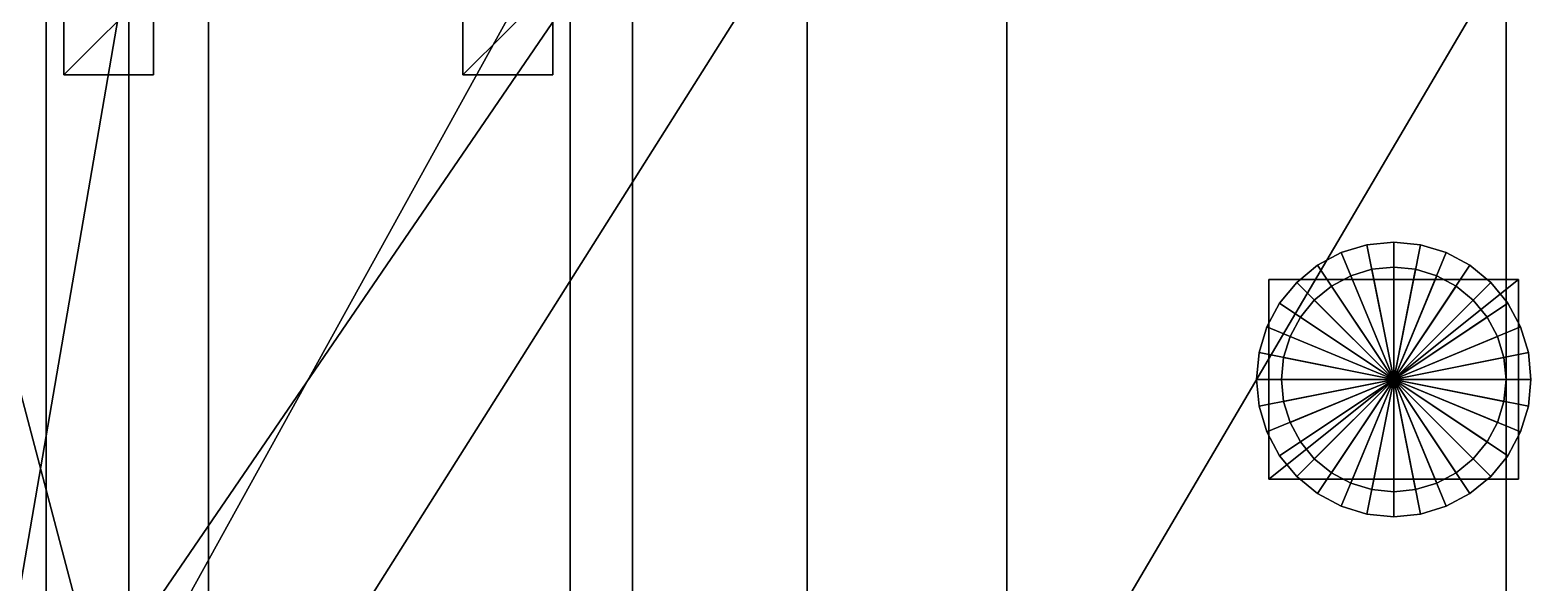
# Model space of a CAD drawing. Header units: millimetres. Extents: x -510 to 550, y -577 to 577.
# Drawn here: x -92 to 510, y -82 to 140 of the extents above; entities that cross this region are included whole.
import ezdxf

# ---------------------------------------------------------------- set-up
doc = ezdxf.new("R2010")
doc.units = ezdxf.units.MM
for name, color, linetype, true_color in [('base_visual_0', 7, 'Continuous', 0x5c6b75), ('base_visual_1', 7, 'Continuous', 0x5c6b75), ('base_visual_11', 7, 'Continuous', 0x5c6b75), ('base_visual_2', 7, 'Continuous', 0x1f2b36), ('base_visual_3', 7, 'Continuous', 0x1f2b36), ('lidar_housing', 7, 'Continuous', 0x1a242e), ('lidar_mount', 7, 'Continuous', 0x1a242e), ('lidar_scan_head', 7, 'Continuous', 0x1ab8b2), ('structure_core_standoff_1', 7, 'Continuous', 0x5c6b75), ('structure_core_standoff_3', 7, 'Continuous', 0x5c6b75)]:
    doc.layers.add(name, color=color, linetype=linetype, true_color=true_color)

msp = doc.modelspace()

# ---------------------------------------------------------------- linework, layer by layer
at = {"layer": 'base_visual_0', "true_color": 0x5c6b75}
for points in [[(-85, -190, -160), (125, 190, -160), (125, -190, -160)], [(-85, -190, -160), (-85, 190, -160), (125, 190, -160)], [(-85, -190, -20), (125, -190, -20), (125, 190, -20)], [(-85, -190, -20), (125, 190, -20), (-85, 190, -20)], [(-85, 190, -160), (-85, -190, -160), (-85, -190, -20)], [(-85, 190, -160), (-85, -190, -20), (-85, 190, -20)], [(125, -190, -160), (125, 190, -160), (125, 190, -20)], [(125, -190, -160), (125, 190, -20), (125, -190, -20)]]:
    msp.add_3dface(points, dxfattribs=at)
at = {"layer": 'base_visual_1', "true_color": 0x5c6b75}
for points in [[(-110, -190, 10), (150, 190, 10), (150, -190, 10)], [(-110, -190, 10), (-110, 190, 10), (150, 190, 10)], [(-110, -190, 80), (150, -190, 80), (150, 190, 80)], [(-110, -190, 80), (150, 190, 80), (-110, 190, 80)], [(150, -190, 10), (150, 190, 10), (150, 190, 80)], [(150, -190, 10), (150, 190, 80), (150, -190, 80)]]:
    msp.add_3dface(points, dxfattribs=at)
at = {"layer": 'base_visual_11', "true_color": 0x5c6b75}
for points in [[(300, -170, -246), (500, 170, -246), (500, -170, -246)], [(300, -170, -246), (300, 170, -246), (500, 170, -246)], [(300, -170, -234), (500, -170, -234), (500, 170, -234)], [(300, -170, -234), (500, 170, -234), (300, 170, -234)], [(300, 170, -246), (300, -170, -246), (300, -170, -234)], [(300, 170, -246), (300, -170, -234), (300, 170, -234)], [(500, -170, -246), (500, 170, -246), (500, 170, -234)], [(500, -170, -246), (500, 170, -234), (500, -170, -234)]]:
    msp.add_3dface(points, dxfattribs=at)
at = {"layer": 'base_visual_2', "true_color": 0x1f2b36}
for points in [[(-20, -190, 80), (220, 190, 80), (220, -190, 80)], [(-20, -190, 80), (-20, 190, 80), (220, 190, 80)], [(-20, -190, 160), (220, -190, 160), (220, 190, 160)], [(-20, -190, 160), (220, 190, 160), (-20, 190, 160)], [(-20, 190, 80), (-20, -190, 80), (-20, -190, 160)], [(-20, 190, 80), (-20, -190, 160), (-20, 190, 160)], [(220, -190, 80), (220, 190, 80), (220, 190, 160)], [(220, -190, 80), (220, 190, 160), (220, -190, 160)]]:
    msp.add_3dface(points, dxfattribs=at)
at = {"layer": 'base_visual_3', "true_color": 0x1f2b36}
for points in [[(-51.84, -170, 85.98), (-51.84, 170, 85.98), (-141.48, 170, 506.53)], [(-51.84, -170, 85.98), (-141.48, 170, 506.53), (-141.48, -170, 506.53)], [(-110.52, -170, 73.47), (-51.84, 170, 85.98), (-51.84, -170, 85.98)], [(-110.52, -170, 73.47), (-110.52, 170, 73.47), (-51.84, 170, 85.98)]]:
    msp.add_3dface(points, dxfattribs=at)
at = {"layer": 'lidar_housing', "true_color": 0x1a242e}
for points in [[(455, 0, -325), (444.27, 53.94, -325), (455, 55, -325)], [(455, 55, -325), (444.27, 53.94, -325), (444.27, 53.94, -275)], [(455, 55, -325), (444.27, 53.94, -275), (455, 55, -275)], [(455, 55, -275), (444.27, 53.94, -275), (455, 0, -275)], [(455, 0, -325), (455, 55, -325), (465.73, 53.94, -325)], [(465.73, 53.94, -325), (455, 55, -325), (455, 55, -275)], [(465.73, 53.94, -325), (455, 55, -275), (465.73, 53.94, -275)], [(465.73, 53.94, -275), (455, 55, -275), (455, 0, -275)], [(455, 0, -325), (424.44, 45.73, -325), (433.95, 50.81, -325)], [(433.95, 50.81, -325), (424.44, 45.73, -325), (424.44, 45.73, -275)], [(433.95, 50.81, -325), (424.44, 45.73, -275), (433.95, 50.81, -275)], [(433.95, 50.81, -275), (424.44, 45.73, -275), (455, 0, -275)], [(455, 0, -325), (433.95, 50.81, -325), (444.27, 53.94, -325)], [(444.27, 53.94, -325), (433.95, 50.81, -325), (433.95, 50.81, -275)], [(444.27, 53.94, -325), (433.95, 50.81, -275), (444.27, 53.94, -275)], [(444.27, 53.94, -275), (433.95, 50.81, -275), (455, 0, -275)], [(455, 0, -325), (465.73, 53.94, -325), (476.05, 50.81, -325)], [(476.05, 50.81, -275), (465.73, 53.94, -275), (455, 0, -275)], [(455, 0, -325), (476.05, 50.81, -325), (485.56, 45.73, -325)], [(485.56, 45.73, -275), (476.05, 50.81, -275), (455, 0, -275)], [(476.05, 50.81, -325), (465.73, 53.94, -325), (465.73, 53.94, -275)], [(476.05, 50.81, -325), (465.73, 53.94, -275), (476.05, 50.81, -275)], [(485.56, 45.73, -325), (476.05, 50.81, -325), (476.05, 50.81, -275)], [(485.56, 45.73, -325), (476.05, 50.81, -275), (485.56, 45.73, -275)], [(455, 0, -325), (416.11, 38.89, -325), (424.44, 45.73, -325)], [(424.44, 45.73, -325), (416.11, 38.89, -325), (416.11, 38.89, -275)], [(424.44, 45.73, -325), (416.11, 38.89, -275), (424.44, 45.73, -275)], [(424.44, 45.73, -275), (416.11, 38.89, -275), (455, 0, -275)], [(455, 0, -325), (485.56, 45.73, -325), (493.89, 38.89, -325)], [(493.89, 38.89, -275), (485.56, 45.73, -275), (455, 0, -275)], [(493.89, 38.89, -325), (485.56, 45.73, -325), (485.56, 45.73, -275)], [(493.89, 38.89, -325), (485.56, 45.73, -275), (493.89, 38.89, -275)], [(455, 0, -325), (409.27, 30.56, -325), (416.11, 38.89, -325)], [(416.11, 38.89, -325), (409.27, 30.56, -325), (409.27, 30.56, -275)], [(416.11, 38.89, -325), (409.27, 30.56, -275), (416.11, 38.89, -275)], [(416.11, 38.89, -275), (409.27, 30.56, -275), (455, 0, -275)], [(455, 0, -325), (493.89, 38.89, -325), (500.73, 30.56, -325)], [(500.73, 30.56, -275), (493.89, 38.89, -275), (455, 0, -275)], [(500.73, 30.56, -325), (493.89, 38.89, -325), (493.89, 38.89, -275)], [(500.73, 30.56, -325), (493.89, 38.89, -275), (500.73, 30.56, -275)], [(455, 0, -325), (404.19, 21.05, -325), (409.27, 30.56, -325)], [(409.27, 30.56, -325), (404.19, 21.05, -325), (404.19, 21.05, -275)], [(409.27, 30.56, -325), (404.19, 21.05, -275), (409.27, 30.56, -275)], [(409.27, 30.56, -275), (404.19, 21.05, -275), (455, 0, -275)], [(455, 0, -325), (500.73, 30.56, -325), (505.81, 21.05, -325)], [(505.81, 21.05, -275), (500.73, 30.56, -275), (455, 0, -275)], [(505.81, 21.05, -325), (500.73, 30.56, -325), (500.73, 30.56, -275)], [(505.81, 21.05, -325), (500.73, 30.56, -275), (505.81, 21.05, -275)], [(455, 0, -325), (401.06, 10.73, -325), (404.19, 21.05, -325)], [(404.19, 21.05, -325), (401.06, 10.73, -325), (401.06, 10.73, -275)], [(404.19, 21.05, -325), (401.06, 10.73, -275), (404.19, 21.05, -275)], [(404.19, 21.05, -275), (401.06, 10.73, -275), (455, 0, -275)], [(455, 0, -325), (505.81, 21.05, -325), (508.94, 10.73, -325)], [(508.94, 10.73, -275), (505.81, 21.05, -275), (455, 0, -275)], [(508.94, 10.73, -325), (505.81, 21.05, -325), (505.81, 21.05, -275)], [(508.94, 10.73, -325), (505.81, 21.05, -275), (508.94, 10.73, -275)], [(455, 0, -325), (400, 0, -325), (401.06, 10.73, -325)], [(401.06, 10.73, -325), (400, 0, -325), (400, 0, -275)], [(401.06, 10.73, -325), (400, 0, -275), (401.06, 10.73, -275)], [(401.06, 10.73, -275), (400, 0, -275), (455, 0, -275)], [(455, 0, -325), (508.94, 10.73, -325), (510, 0, -325)], [(510, 0, -275), (508.94, 10.73, -275), (455, 0, -275)], [(510, 0, -325), (508.94, 10.73, -325), (508.94, 10.73, -275)], [(510, 0, -325), (508.94, 10.73, -275), (510, 0, -275)], [(455, 0, -325), (401.06, -10.73, -325), (400, 0, -325)], [(400, 0, -325), (401.06, -10.73, -325), (401.06, -10.73, -275)], [(400, 0, -325), (401.06, -10.73, -275), (400, 0, -275)], [(400, 0, -275), (401.06, -10.73, -275), (455, 0, -275)], [(455, 0, -325), (404.19, -21.05, -325), (401.06, -10.73, -325)], [(401.06, -10.73, -275), (404.19, -21.05, -275), (455, 0, -275)], [(455, 0, -325), (409.27, -30.56, -325), (404.19, -21.05, -325)], [(404.19, -21.05, -275), (409.27, -30.56, -275), (455, 0, -275)], [(455, 0, -325), (416.11, -38.89, -325), (409.27, -30.56, -325)], [(409.27, -30.56, -275), (416.11, -38.89, -275), (455, 0, -275)], [(455, 0, -325), (424.44, -45.73, -325), (416.11, -38.89, -325)], [(416.11, -38.89, -275), (424.44, -45.73, -275), (455, 0, -275)], [(455, 0, -325), (433.95, -50.81, -325), (424.44, -45.73, -325)], [(424.44, -45.73, -275), (433.95, -50.81, -275), (455, 0, -275)], [(455, 0, -325), (444.27, -53.94, -325), (433.95, -50.81, -325)], [(433.95, -50.81, -275), (444.27, -53.94, -275), (455, 0, -275)], [(455, 0, -325), (455, -55, -325), (444.27, -53.94, -325)], [(444.27, -53.94, -275), (455, -55, -275), (455, 0, -275)], [(455, 0, -325), (465.73, -53.94, -325), (455, -55, -325)], [(455, 0, -325), (476.05, -50.81, -325), (465.73, -53.94, -325)], [(455, 0, -325), (485.56, -45.73, -325), (476.05, -50.81, -325)], [(455, 0, -325), (493.89, -38.89, -325), (485.56, -45.73, -325)], [(455, 0, -325), (500.73, -30.56, -325), (493.89, -38.89, -325)], [(455, 0, -325), (505.81, -21.05, -325), (500.73, -30.56, -325)], [(455, 0, -325), (508.94, -10.73, -325), (505.81, -21.05, -325)], [(455, 0, -325), (510, 0, -325), (508.94, -10.73, -325)], [(455, -55, -275), (465.73, -53.94, -275), (455, 0, -275)], [(465.73, -53.94, -275), (476.05, -50.81, -275), (455, 0, -275)], [(476.05, -50.81, -275), (485.56, -45.73, -275), (455, 0, -275)], [(485.56, -45.73, -275), (493.89, -38.89, -275), (455, 0, -275)], [(493.89, -38.89, -275), (500.73, -30.56, -275), (455, 0, -275)], [(500.73, -30.56, -275), (505.81, -21.05, -275), (455, 0, -275)], [(505.81, -21.05, -275), (508.94, -10.73, -275), (455, 0, -275)], [(508.94, -10.73, -275), (510, 0, -275), (455, 0, -275)], [(508.94, -10.73, -325), (510, 0, -325), (510, 0, -275)], [(508.94, -10.73, -325), (510, 0, -275), (508.94, -10.73, -275)], [(401.06, -10.73, -325), (404.19, -21.05, -325), (404.19, -21.05, -275)], [(401.06, -10.73, -325), (404.19, -21.05, -275), (401.06, -10.73, -275)], [(505.81, -21.05, -325), (508.94, -10.73, -325), (508.94, -10.73, -275)], [(505.81, -21.05, -325), (508.94, -10.73, -275), (505.81, -21.05, -275)], [(404.19, -21.05, -325), (409.27, -30.56, -325), (409.27, -30.56, -275)], [(404.19, -21.05, -325), (409.27, -30.56, -275), (404.19, -21.05, -275)], [(500.73, -30.56, -325), (505.81, -21.05, -325), (505.81, -21.05, -275)], [(500.73, -30.56, -325), (505.81, -21.05, -275), (500.73, -30.56, -275)], [(409.27, -30.56, -325), (416.11, -38.89, -325), (416.11, -38.89, -275)], [(409.27, -30.56, -325), (416.11, -38.89, -275), (409.27, -30.56, -275)], [(493.89, -38.89, -325), (500.73, -30.56, -325), (500.73, -30.56, -275)], [(493.89, -38.89, -325), (500.73, -30.56, -275), (493.89, -38.89, -275)], [(416.11, -38.89, -325), (424.44, -45.73, -325), (424.44, -45.73, -275)], [(416.11, -38.89, -325), (424.44, -45.73, -275), (416.11, -38.89, -275)], [(485.56, -45.73, -325), (493.89, -38.89, -325), (493.89, -38.89, -275)], [(485.56, -45.73, -325), (493.89, -38.89, -275), (485.56, -45.73, -275)], [(424.44, -45.73, -325), (433.95, -50.81, -325), (433.95, -50.81, -275)], [(424.44, -45.73, -325), (433.95, -50.81, -275), (424.44, -45.73, -275)], [(476.05, -50.81, -325), (485.56, -45.73, -325), (485.56, -45.73, -275)], [(476.05, -50.81, -325), (485.56, -45.73, -275), (476.05, -50.81, -275)], [(433.95, -50.81, -325), (444.27, -53.94, -325), (444.27, -53.94, -275)], [(433.95, -50.81, -325), (444.27, -53.94, -275), (433.95, -50.81, -275)], [(444.27, -53.94, -325), (455, -55, -325), (455, -55, -275)], [(444.27, -53.94, -325), (455, -55, -275), (444.27, -53.94, -275)], [(455, -55, -325), (465.73, -53.94, -325), (465.73, -53.94, -275)], [(455, -55, -325), (465.73, -53.94, -275), (455, -55, -275)], [(465.73, -53.94, -325), (476.05, -50.81, -325), (476.05, -50.81, -275)], [(465.73, -53.94, -325), (476.05, -50.81, -275), (465.73, -53.94, -275)]]:
    msp.add_3dface(points, dxfattribs=at)
at = {"layer": 'lidar_mount', "true_color": 0x1a242e}
for points in [[(405, -40, -268), (505, 40, -268), (505, -40, -268)], [(405, -40, -268), (405, 40, -268), (505, 40, -268)], [(405, -40, -244), (505, -40, -244), (505, 40, -244)], [(405, -40, -244), (505, 40, -244), (405, 40, -244)], [(505, 40, -268), (405, 40, -268), (405, 40, -244)], [(505, 40, -268), (405, 40, -244), (505, 40, -244)], [(405, 40, -268), (405, -40, -268), (405, -40, -244)], [(405, 40, -268), (405, -40, -244), (405, 40, -244)], [(505, -40, -268), (505, 40, -268), (505, 40, -244)], [(505, -40, -268), (505, 40, -244), (505, -40, -244)], [(405, -40, -268), (505, -40, -268), (505, -40, -244)], [(405, -40, -268), (505, -40, -244), (405, -40, -244)]]:
    msp.add_3dface(points, dxfattribs=at)
at = {"layer": 'lidar_scan_head', "true_color": 0x1ab8b2}
for points in [[(455, 0, -278), (437.78, 41.57, -278), (446.22, 44.14, -278)], [(446.22, 44.14, -278), (437.78, 41.57, -278), (437.78, 41.57, -266)], [(446.22, 44.14, -278), (437.78, 41.57, -266), (446.22, 44.14, -266)], [(446.22, 44.14, -266), (437.78, 41.57, -266), (455, 0, -266)], [(455, 0, -278), (446.22, 44.14, -278), (455, 45, -278)], [(455, 45, -278), (446.22, 44.14, -278), (446.22, 44.14, -266)], [(455, 45, -278), (446.22, 44.14, -266), (455, 45, -266)], [(455, 45, -266), (446.22, 44.14, -266), (455, 0, -266)], [(455, 0, -278), (455, 45, -278), (463.78, 44.14, -278)], [(463.78, 44.14, -278), (455, 45, -278), (455, 45, -266)], [(463.78, 44.14, -278), (455, 45, -266), (463.78, 44.14, -266)], [(463.78, 44.14, -266), (455, 45, -266), (455, 0, -266)], [(455, 0, -278), (463.78, 44.14, -278), (472.22, 41.57, -278)], [(472.22, 41.57, -266), (463.78, 44.14, -266), (455, 0, -266)], [(472.22, 41.57, -278), (463.78, 44.14, -278), (463.78, 44.14, -266)], [(472.22, 41.57, -278), (463.78, 44.14, -266), (472.22, 41.57, -266)], [(455, 0, -278), (423.18, 31.82, -278), (430, 37.42, -278)], [(430, 37.42, -278), (423.18, 31.82, -278), (423.18, 31.82, -266)], [(430, 37.42, -278), (423.18, 31.82, -266), (430, 37.42, -266)], [(430, 37.42, -266), (423.18, 31.82, -266), (455, 0, -266)], [(455, 0, -278), (430, 37.42, -278), (437.78, 41.57, -278)], [(437.78, 41.57, -278), (430, 37.42, -278), (430, 37.42, -266)], [(437.78, 41.57, -278), (430, 37.42, -266), (437.78, 41.57, -266)], [(437.78, 41.57, -266), (430, 37.42, -266), (455, 0, -266)], [(455, 0, -278), (472.22, 41.57, -278), (480, 37.42, -278)], [(480, 37.42, -266), (472.22, 41.57, -266), (455, 0, -266)], [(455, 0, -278), (480, 37.42, -278), (486.82, 31.82, -278)], [(486.82, 31.82, -266), (480, 37.42, -266), (455, 0, -266)], [(480, 37.42, -278), (472.22, 41.57, -278), (472.22, 41.57, -266)], [(480, 37.42, -278), (472.22, 41.57, -266), (480, 37.42, -266)], [(486.82, 31.82, -278), (480, 37.42, -278), (480, 37.42, -266)], [(486.82, 31.82, -278), (480, 37.42, -266), (486.82, 31.82, -266)], [(455, 0, -278), (417.58, 25, -278), (423.18, 31.82, -278)], [(423.18, 31.82, -278), (417.58, 25, -278), (417.58, 25, -266)], [(423.18, 31.82, -278), (417.58, 25, -266), (423.18, 31.82, -266)], [(423.18, 31.82, -266), (417.58, 25, -266), (455, 0, -266)], [(455, 0, -278), (486.82, 31.82, -278), (492.42, 25, -278)], [(492.42, 25, -266), (486.82, 31.82, -266), (455, 0, -266)], [(492.42, 25, -278), (486.82, 31.82, -278), (486.82, 31.82, -266)], [(492.42, 25, -278), (486.82, 31.82, -266), (492.42, 25, -266)], [(455, 0, -278), (413.43, 17.22, -278), (417.58, 25, -278)], [(417.58, 25, -278), (413.43, 17.22, -278), (413.43, 17.22, -266)], [(417.58, 25, -278), (413.43, 17.22, -266), (417.58, 25, -266)], [(417.58, 25, -266), (413.43, 17.22, -266), (455, 0, -266)], [(455, 0, -278), (492.42, 25, -278), (496.57, 17.22, -278)], [(496.57, 17.22, -266), (492.42, 25, -266), (455, 0, -266)], [(496.57, 17.22, -278), (492.42, 25, -278), (492.42, 25, -266)], [(496.57, 17.22, -278), (492.42, 25, -266), (496.57, 17.22, -266)], [(455, 0, -278), (410.86, 8.78, -278), (413.43, 17.22, -278)], [(413.43, 17.22, -278), (410.86, 8.78, -278), (410.86, 8.78, -266)], [(413.43, 17.22, -278), (410.86, 8.78, -266), (413.43, 17.22, -266)], [(413.43, 17.22, -266), (410.86, 8.78, -266), (455, 0, -266)], [(455, 0, -278), (496.57, 17.22, -278), (499.14, 8.78, -278)], [(499.14, 8.78, -266), (496.57, 17.22, -266), (455, 0, -266)], [(499.14, 8.78, -278), (496.57, 17.22, -278), (496.57, 17.22, -266)], [(499.14, 8.78, -278), (496.57, 17.22, -266), (499.14, 8.78, -266)], [(455, 0, -278), (410, 0, -278), (410.86, 8.78, -278)], [(410.86, 8.78, -278), (410, 0, -278), (410, 0, -266)], [(410.86, 8.78, -278), (410, 0, -266), (410.86, 8.78, -266)], [(410.86, 8.78, -266), (410, 0, -266), (455, 0, -266)], [(455, 0, -278), (499.14, 8.78, -278), (500, 0, -278)], [(500, 0, -266), (499.14, 8.78, -266), (455, 0, -266)], [(500, 0, -278), (499.14, 8.78, -278), (499.14, 8.78, -266)], [(500, 0, -278), (499.14, 8.78, -266), (500, 0, -266)], [(455, 0, -278), (410.86, -8.78, -278), (410, 0, -278)], [(410, 0, -278), (410.86, -8.78, -278), (410.86, -8.78, -266)], [(410, 0, -278), (410.86, -8.78, -266), (410, 0, -266)], [(410, 0, -266), (410.86, -8.78, -266), (455, 0, -266)], [(455, 0, -278), (413.43, -17.22, -278), (410.86, -8.78, -278)], [(410.86, -8.78, -266), (413.43, -17.22, -266), (455, 0, -266)], [(455, 0, -278), (417.58, -25, -278), (413.43, -17.22, -278)], [(413.43, -17.22, -266), (417.58, -25, -266), (455, 0, -266)], [(455, 0, -278), (423.18, -31.82, -278), (417.58, -25, -278)], [(417.58, -25, -266), (423.18, -31.82, -266), (455, 0, -266)], [(455, 0, -278), (430, -37.42, -278), (423.18, -31.82, -278)], [(423.18, -31.82, -266), (430, -37.42, -266), (455, 0, -266)], [(455, 0, -278), (437.78, -41.57, -278), (430, -37.42, -278)], [(430, -37.42, -266), (437.78, -41.57, -266), (455, 0, -266)], [(455, 0, -278), (446.22, -44.14, -278), (437.78, -41.57, -278)], [(437.78, -41.57, -266), (446.22, -44.14, -266), (455, 0, -266)], [(455, 0, -278), (455, -45, -278), (446.22, -44.14, -278)], [(446.22, -44.14, -266), (455, -45, -266), (455, 0, -266)], [(455, 0, -278), (463.78, -44.14, -278), (455, -45, -278)], [(455, 0, -278), (472.22, -41.57, -278), (463.78, -44.14, -278)], [(455, 0, -278), (480, -37.42, -278), (472.22, -41.57, -278)], [(455, 0, -278), (486.82, -31.82, -278), (480, -37.42, -278)], [(455, 0, -278), (492.42, -25, -278), (486.82, -31.82, -278)], [(455, 0, -278), (496.57, -17.22, -278), (492.42, -25, -278)], [(455, 0, -278), (499.14, -8.78, -278), (496.57, -17.22, -278)], [(455, 0, -278), (500, 0, -278), (499.14, -8.78, -278)], [(455, -45, -266), (463.78, -44.14, -266), (455, 0, -266)], [(463.78, -44.14, -266), (472.22, -41.57, -266), (455, 0, -266)], [(472.22, -41.57, -266), (480, -37.42, -266), (455, 0, -266)], [(480, -37.42, -266), (486.82, -31.82, -266), (455, 0, -266)], [(486.82, -31.82, -266), (492.42, -25, -266), (455, 0, -266)], [(492.42, -25, -266), (496.57, -17.22, -266), (455, 0, -266)], [(496.57, -17.22, -266), (499.14, -8.78, -266), (455, 0, -266)], [(499.14, -8.78, -266), (500, 0, -266), (455, 0, -266)], [(499.14, -8.78, -278), (500, 0, -278), (500, 0, -266)], [(499.14, -8.78, -278), (500, 0, -266), (499.14, -8.78, -266)], [(410.86, -8.78, -278), (413.43, -17.22, -278), (413.43, -17.22, -266)], [(410.86, -8.78, -278), (413.43, -17.22, -266), (410.86, -8.78, -266)], [(496.57, -17.22, -278), (499.14, -8.78, -278), (499.14, -8.78, -266)], [(496.57, -17.22, -278), (499.14, -8.78, -266), (496.57, -17.22, -266)], [(413.43, -17.22, -278), (417.58, -25, -278), (417.58, -25, -266)], [(413.43, -17.22, -278), (417.58, -25, -266), (413.43, -17.22, -266)], [(492.42, -25, -278), (496.57, -17.22, -278), (496.57, -17.22, -266)], [(492.42, -25, -278), (496.57, -17.22, -266), (492.42, -25, -266)], [(417.58, -25, -278), (423.18, -31.82, -278), (423.18, -31.82, -266)], [(417.58, -25, -278), (423.18, -31.82, -266), (417.58, -25, -266)], [(486.82, -31.82, -278), (492.42, -25, -278), (492.42, -25, -266)], [(486.82, -31.82, -278), (492.42, -25, -266), (486.82, -31.82, -266)], [(423.18, -31.82, -278), (430, -37.42, -278), (430, -37.42, -266)], [(423.18, -31.82, -278), (430, -37.42, -266), (423.18, -31.82, -266)], [(480, -37.42, -278), (486.82, -31.82, -278), (486.82, -31.82, -266)], [(480, -37.42, -278), (486.82, -31.82, -266), (480, -37.42, -266)], [(430, -37.42, -278), (437.78, -41.57, -278), (437.78, -41.57, -266)], [(430, -37.42, -278), (437.78, -41.57, -266), (430, -37.42, -266)], [(437.78, -41.57, -278), (446.22, -44.14, -278), (446.22, -44.14, -266)], [(437.78, -41.57, -278), (446.22, -44.14, -266), (437.78, -41.57, -266)], [(463.78, -44.14, -278), (472.22, -41.57, -278), (472.22, -41.57, -266)], [(463.78, -44.14, -278), (472.22, -41.57, -266), (463.78, -44.14, -266)], [(472.22, -41.57, -278), (480, -37.42, -278), (480, -37.42, -266)], [(472.22, -41.57, -278), (480, -37.42, -266), (472.22, -41.57, -266)], [(446.22, -44.14, -278), (455, -45, -278), (455, -45, -266)], [(446.22, -44.14, -278), (455, -45, -266), (446.22, -44.14, -266)], [(455, -45, -278), (463.78, -44.14, -278), (463.78, -44.14, -266)], [(455, -45, -278), (463.78, -44.14, -266), (455, -45, -266)]]:
    msp.add_3dface(points, dxfattribs=at)
at = {"layer": 'structure_core_standoff_1', "true_color": 0x5c6b75}
for points in [[(-78, 122, -22.5), (-42, 158, -22.5), (-42, 122, -22.5)], [(-78, 122, -22.5), (-78, 158, -22.5), (-42, 158, -22.5)], [(-78, 122, 12.5), (-42, 122, 12.5), (-42, 158, 12.5)], [(-78, 122, 12.5), (-42, 158, 12.5), (-78, 158, 12.5)], [(-78, 158, -22.5), (-78, 122, -22.5), (-78, 122, 12.5)], [(-78, 158, -22.5), (-78, 122, 12.5), (-78, 158, 12.5)], [(-42, 122, -22.5), (-42, 158, -22.5), (-42, 158, 12.5)], [(-42, 122, -22.5), (-42, 158, 12.5), (-42, 122, 12.5)], [(-78, 122, -22.5), (-42, 122, -22.5), (-42, 122, 12.5)], [(-78, 122, -22.5), (-42, 122, 12.5), (-78, 122, 12.5)]]:
    msp.add_3dface(points, dxfattribs=at)
at = {"layer": 'structure_core_standoff_3', "true_color": 0x5c6b75}
for points in [[(82, 122, -22.5), (118, 158, -22.5), (118, 122, -22.5)], [(82, 122, -22.5), (82, 158, -22.5), (118, 158, -22.5)], [(82, 122, 12.5), (118, 122, 12.5), (118, 158, 12.5)], [(82, 122, 12.5), (118, 158, 12.5), (82, 158, 12.5)], [(82, 158, -22.5), (82, 122, -22.5), (82, 122, 12.5)], [(82, 158, -22.5), (82, 122, 12.5), (82, 158, 12.5)], [(118, 122, -22.5), (118, 158, -22.5), (118, 158, 12.5)], [(118, 122, -22.5), (118, 158, 12.5), (118, 122, 12.5)], [(82, 122, -22.5), (118, 122, -22.5), (118, 122, 12.5)], [(82, 122, -22.5), (118, 122, 12.5), (82, 122, 12.5)]]:
    msp.add_3dface(points, dxfattribs=at)

doc.saveas('drawing.dxf')
